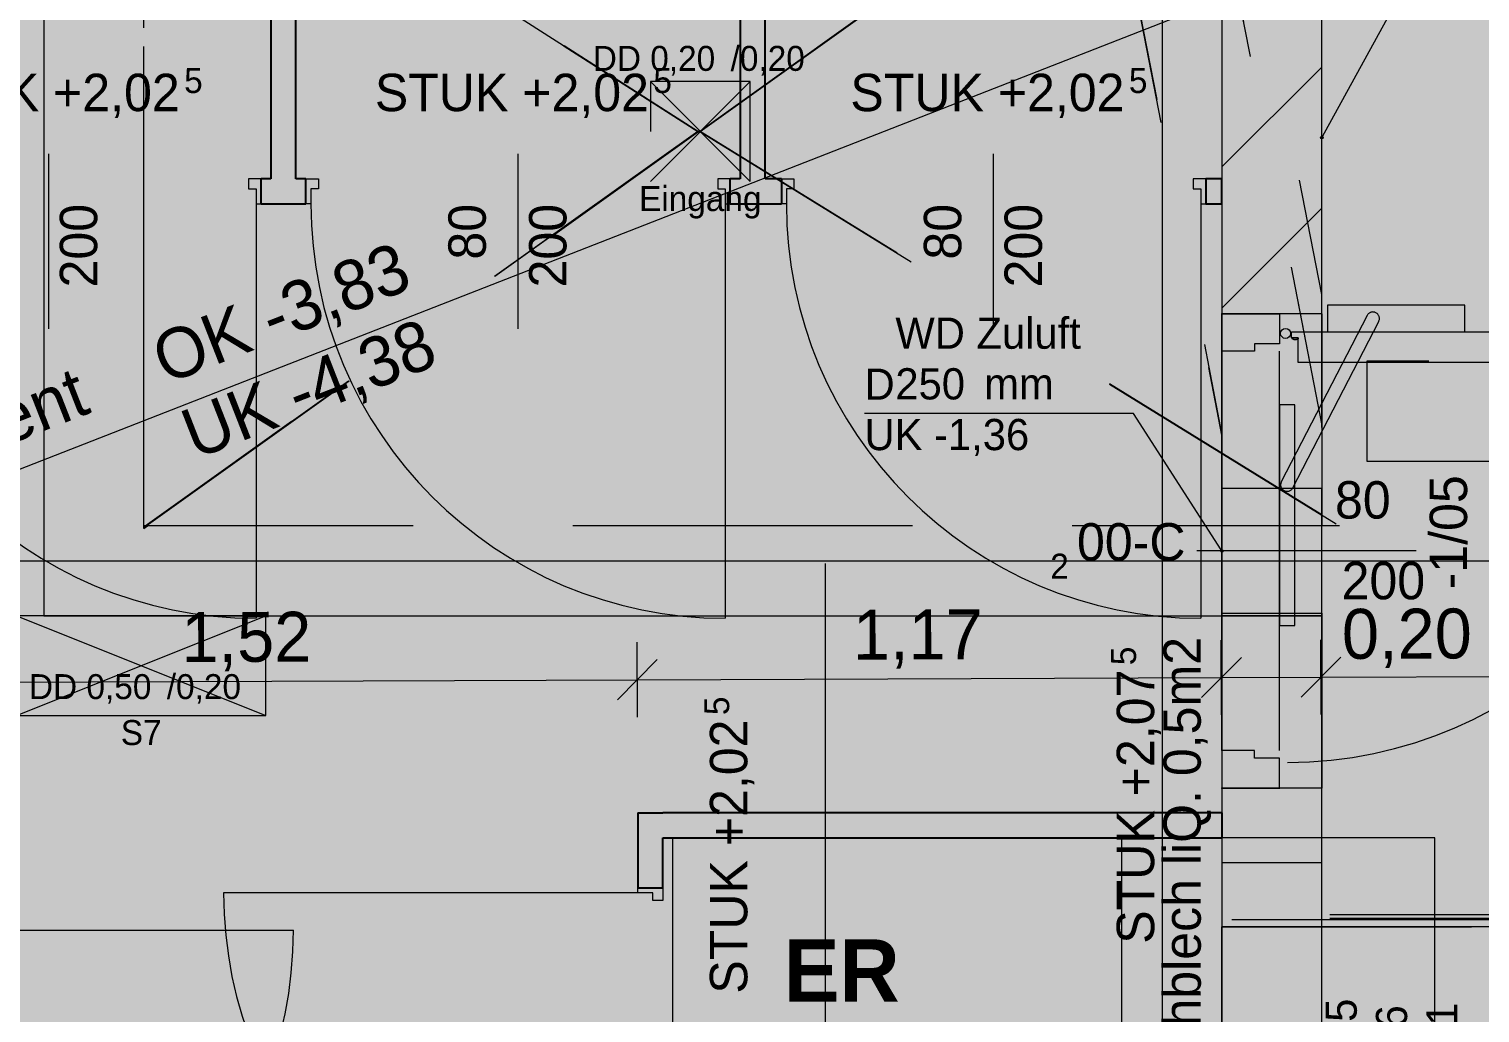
# Model space of a CAD drawing. Header units: metres. Extents: x -14 to 130, y -38 to 4.
# Drawn here: x 12.73 to 15.637, y -3.906 to -1.935 of the extents above; entities that cross this region are included whole.
import ezdxf

# ---------------------------------------------------------------- set-up
doc = ezdxf.new("R2010")
doc.units = ezdxf.units.M
doc.header["$MEASUREMENT"] = 0
for name, pattern in [('Punkt 1_1', [0.075, 0.025, -0.05]), ('Schnittlinie', [0.006, 0.003, -0.0015, 0, -0.0015]), ('Strichliert_1_-1', [2, 1, -1]), ('Strichlinie eng', [0.002, 0.0015, -0.0005]), ('Untersicht', [0.001, 0.0005, -0.0005])]:
    doc.linetypes.add(name, pattern=pattern)
for name, color, linetype in [('-1._KG PP_3_120 Wand Innen tragend', 7, 'Continuous'), ('-1._KG PP_3_130 Wand Innen', 7, 'Continuous'), ('-1._KG PP_3_210 Decke', 7, 'Continuous'), ('-1._KG PP_3_220 Bodenaufbau', 7, 'Continuous'), ('-1._KG PP_3_270 Deckendurchbruchsymbol', 7, 'Continuous'), ('-1._KG PP_3_420 Rampe', 7, 'Continuous'), ('-1._KG PP_3_520 Fixeinbauten', 7, 'Continuous'), ('-1._KG PP_3_810 Raum', 7, 'Continuous'), ('-1._KG PP_3_851 Marker Schnitt', 7, 'Continuous'), ('-1._KG PP_3_860 Marker Änderung bis 26mmtt', 7, 'Continuous'), ('-1._KG PP_3_950 Polierplan Bemaßung', 7, 'Continuous'), ('-1._KG PP_3_955 Polierplan Beschriftung', 7, 'Continuous'), ('-1._KG PP_3_Bemaßen_Sperrmaß 2D', 7, 'Continuous'), ('-1._KG PP_3_Gelände_Beschriftung Gelände', 7, 'Continuous'), ('-1._KG PP_3_Kataster Grenzpunkte_Grenzpunkt (GP) Hausecke_Kennzeichen', 7, 'Continuous'), ('-1._KG PP_3_Kataster Grenzpunkte_Grenzpunkt (GP) Zeichen im Fels_Punktnummer', 7, 'Continuous')]:
    doc.layers.add(name, color=color, linetype=linetype)
doc.styles.add('ERSTELLTER_STIL_5', font='')
doc.styles.add('ERSTELLTER_STIL_9', font='')
doc.styles.get('ERSTELLTER_STIL_5').set_extended_font_data('Eurostile')
doc.styles.get('ERSTELLTER_STIL_9').set_extended_font_data('Eurostile', bold=True)
doc.linetypes.add('GAS', pattern='A,0,[1,415_260415_PP_VA_1_2 -1 KG1.Shx,S=0.186508,R=0,X=0,Y=0],-26.5,0', length=26.5)
doc.linetypes.add('Wolke', pattern='A,0,[3,415_260415_PP_VA_1_2 -1 KG1.Shx,S=0.00023923,R=0,X=-3.85971e-06,Y=0.000734738],-0.03,0', length=0.03)

msp = doc.modelspace()

# ---------------------------------------------------------------- hatches: boundary and pattern name
at = {"layer": '-1._KG PP_3_120 Wand Innen tragend', "linetype": 'Continuous', "lineweight": 13, "true_color": 0x3f7f02}
for points in [[(15.32, -1.8049), (15.12, -1.8049), (15.12, -2.2109), (15.32, -2.0109)], [(15.12, -2.505), (15.235, -2.505), (15.32, -2.505), (15.32, -2.2937), (15.12, -2.4937)], [(15.235, -3.455), (15.12, -3.455), (15.12, -3.605), (15.32, -3.605), (15.32, -3.455)]]:
    msp.add_hatch(color=76, dxfattribs=at).paths.add_polyline_path(points)
at = {"layer": '-1._KG PP_3_120 Wand Innen tragend', "linetype": 'Continuous', "lineweight": 13, "true_color": 0xff6400}
for points in [[(15.225, -2.505), (15.13, -2.505), (15.12, -2.505), (15.12, -2.58), (15.185, -2.58), (15.185, -2.565), (15.235, -2.565), (15.235, -2.505)], [(15.225, -3.455), (15.235, -3.455), (15.235, -3.395), (15.185, -3.395), (15.185, -3.38), (15.12, -3.38), (15.12, -3.455), (15.13, -3.455)]]:
    msp.add_hatch(color=30, dxfattribs=at).paths.add_polyline_path(points)
at = {"layer": '-1._KG PP_3_130 Wand Innen', "linetype": 'Continuous', "lineweight": 0, "true_color": 0x373737}
for points in [[(13.215, -0.8), (13.215, -2.235), (13.265, -2.235), (13.265, -0.8)], [(14.155, -0.8), (14.155, -2.235), (14.205, -2.235), (14.205, -0.8)], [(13.195, -2.285), (13.285, -2.285), (13.285, -2.235), (13.195, -2.235)], [(14.135, -2.285), (14.2375, -2.285), (14.2375, -2.235), (14.135, -2.235)], [(15.0875, -2.235), (15.0875, -2.285), (15.12, -2.285), (15.12, -2.235)], [(14, -3.505), (13.95, -3.505), (14, -3.555)], [(14, -3.555), (13.95, -3.505), (13.95, -3.555)], [(14, -3.555), (15.12, -3.555), (15.12, -3.505), (14, -3.505)], [(13.95, -3.555), (13.95, -3.655), (14, -3.655), (14, -3.555)]]:
    msp.add_hatch(color=250, dxfattribs=at).paths.add_polyline_path(points)
at = {"layer": '-1._KG PP_3_220 Bodenaufbau', "linetype": 'Continuous', "lineweight": 0, "true_color": 0x111111}
msp.add_hatch(color=250, dxfattribs=at).paths.add_polyline_path([(18.5555, -2.439), (18.5586, -1.4985), (15.1319, -1.4985), (15.32, -2.4666), (15.32, -3.733), (18.5426, -3.733), (18.5469, -2.439)])
at = {"layer": '-1._KG PP_3_Gelände_Beschriftung Gelände', "linetype": 'Continuous', "lineweight": 0, "true_color": 0x060c00}
h = msp.add_hatch(color=98, dxfattribs=at)
h.paths.add_polyline_path([(0.6022, -0.6), (0.6319, -8.705), (5.625, -8.705), (5.625, -3.705), (8.725, -3.705), (8.725, -5.925), (8.925, -5.925), (8.925, -5.905), (9.105, -5.905), (9.105, -4.225), (10.725, -4.225), (10.725, -5.905), (10.905, -5.905), (10.905, -6.225), (12.425, -6.225), (12.425, -9.355), (15.32, -9.355), (15.32, -8.955), (18.3552, -8.955), (18.383, -0.6)])
h.paths.add_polyline_path([(1.4029, -0.8), (1.4029, -1.4), (0.8029, -1.4), (0.8029, -0.8)], flags=0)
h.paths.add_polyline_path([(17.5774, -2.893), (17.5774, -2.293), (18.1774, -2.293), (18.1774, -2.893)], flags=0)
at = {"layer": '-1._KG PP_3_Kataster Grenzpunkte_Grenzpunkt (GP) Hausecke_Kennzeichen', "linetype": 'Continuous', "lineweight": 0, "true_color": 0x000000}
for points in [[(15.3175, -2.1523), (15.3177, -2.1532), (15.3182, -2.154), (15.319, -2.1546), (15.32, -2.1548), (15.321, -2.1546), (15.3218, -2.154), (15.3223, -2.1532), (15.3225, -2.1523), (15.3223, -2.1513), (15.3218, -2.1505), (15.321, -2.15), (15.32, -2.1498), (15.319, -2.15), (15.3182, -2.1505), (15.3177, -2.1513)], [(15.1175, -2.98), (15.1177, -2.981), (15.1182, -2.9818), (15.119, -2.9823), (15.12, -2.9825), (15.121, -2.9823), (15.1218, -2.9818), (15.1223, -2.981), (15.1225, -2.98), (15.1223, -2.979), (15.1218, -2.9782), (15.121, -2.9777), (15.12, -2.9775), (15.119, -2.9777), (15.1182, -2.9782), (15.1177, -2.979)]]:
    msp.add_hatch(color=18, dxfattribs=at).paths.add_polyline_path(points)
at = {"layer": '-1._KG PP_3_Kataster Grenzpunkte_Grenzpunkt (GP) Zeichen im Fels_Punktnummer', "linetype": 'Continuous', "lineweight": 0, "true_color": 0x111111}
for points in [[(14.0726, -2.1417), (15.0676, -1.43), (12.96, -1.43)], [(12.96, -1.43), (12.96, -2.9323), (14.0698, -2.14)], [(15.32, -2.9079), (15.32, -2.7287), (15.0676, -1.43), (14.075, -2.14)], [(12.9632, -2.93), (15.3558, -2.93), (14.0722, -2.1383)]]:
    msp.add_hatch(color=250, dxfattribs=at).paths.add_polyline_path(points)

# ---------------------------------------------------------------- linework, layer by layer
at = {"layer": '-1._KG PP_3_120 Wand Innen tragend', "color": 8, "linetype": 'Punkt 1_1', "lineweight": 13, "ltscale": 1000}
for p, q in [((15.6065, -2.488), (15.3315, -2.488)), ((15.3315, -2.488), (15.3315, -2.541)), ((15.6065, -2.541), (15.6065, -2.488)), ((15.4109, -2.5085), (15.2389, -2.8418)), ((15.2621, -2.8537), (15.4341, -2.5205)), ((15.3315, -2.541), (15.6065, -2.541)), ((15.235, -2.6875), (15.235, -3.1295)), ((15.266, -2.6875), (15.235, -2.6875)), ((15.266, -3.1295), (15.266, -2.6875)), ((15.235, -3.1295), (15.266, -3.1295))]:
    msp.add_line(p, q, dxfattribs=at)
at = {"layer": '-1._KG PP_3_120 Wand Innen tragend', "color": 7, "linetype": 'Continuous', "lineweight": 18, "ltscale": 1000}
for p, q in [((15.235, -2.505), (15.12, -2.505)), ((15.12, -2.505), (15.235, -2.505)), ((15.32, -2.505), (15.235, -2.505)), ((15.235, -3.455), (15.12, -3.455)), ((15.12, -3.455), (15.235, -3.455)), ((15.32, -3.455), (15.235, -3.455))]:
    msp.add_line(p, q, dxfattribs=at)
at = {"layer": '-1._KG PP_3_120 Wand Innen tragend', "color": 7, "linetype": 'Strichliert_1_-1', "lineweight": 13, "ltscale": 1000}
for p, q in [((15.12, -2.505), (15.12, -2.855)), ((15.32, -2.505), (15.32, -2.855)), ((15.12, -3.38), (15.12, -2.58)), ((15.235, -3.38), (15.235, -2.58)), ((15.12, -3.105), (15.12, -3.455)), ((15.32, -3.105), (15.32, -3.455))]:
    msp.add_line(p, q, dxfattribs=at)
at = {"layer": '-1._KG PP_3_120 Wand Innen tragend', "color": 7, "linetype": 'Continuous', "lineweight": 13, "ltscale": 1000}
for p, q in [((15.2605, -2.5555), (15.2605, -2.553)), ((15.2605, -2.553), (15.273, -2.553)), ((15.2645, -2.557), (15.2605, -2.5555)), ((15.269, -2.557), (15.2645, -2.557)), ((15.273, -2.5555), (15.269, -2.557)), ((15.273, -2.553), (15.273, -2.5555)), ((15.5091, -2.98), (15.07, -2.98))]:
    msp.add_line(p, q, dxfattribs=at)
at = {"layer": '-1._KG PP_3_120 Wand Innen tragend', "color": 7, "linetype": 'Continuous', "lineweight": 18, "ltscale": 1000, "flags": 128}
for points in [[(15.12, -1.8049), (15.12, -2.2109)], [(15.32, -2.0109), (15.32, -1.8049)], [(15.32, -2.0109), (15.12, -2.2109)], [(15.12, -2.4937), (15.32, -2.2937)], [(15.32, -2.505), (15.32, -2.2937)], [(15.12, -2.4937), (15.12, -2.505)], [(15.12, -3.455), (15.12, -3.605)], [(15.32, -3.605), (15.32, -3.455)], [(15.32, -3.605), (15.12, -3.605)]]:
    msp.add_lwpolyline(points, dxfattribs=at)
at = {"layer": '-1._KG PP_3_120 Wand Innen tragend', "color": 16, "linetype": 'Continuous', "lineweight": 13, "ltscale": 1000, "true_color": 0x7e0000, "flags": 128}
for points in [[(15.32, -2.2937), (15.32, -2.0109)], [(15.12, -2.2109), (15.12, -2.4937)], [(15.32, -2.855), (15.235, -2.855), (15.12, -2.855)], [(15.12, -3.105), (15.235, -3.105), (15.32, -3.105)], [(15.12, -3.605), (15.12, -4.505)], [(15.32, -4.505), (15.32, -3.605)]]:
    msp.add_lwpolyline(points, dxfattribs=at)
at = {"layer": '-1._KG PP_3_120 Wand Innen tragend', "color": 7, "linetype": 'Continuous', "lineweight": 13, "ltscale": 1000, "flags": 128}
for points in [[(15.225, -2.505), (15.235, -2.505), (15.235, -2.565), (15.185, -2.565), (15.185, -2.58), (15.12, -2.58), (15.12, -2.505), (15.13, -2.505)], [(16.107, -2.541), (16.107, -2.553), (16.093, -2.553), (16.093, -2.6025), (15.273, -2.6025), (15.273, -2.553), (15.259, -2.553), (15.259, -2.541)], [(15.225, -3.455), (15.235, -3.455), (15.235, -3.395), (15.185, -3.395), (15.185, -3.38), (15.12, -3.38), (15.12, -3.455), (15.13, -3.455)]]:
    msp.add_lwpolyline(points, close=True, dxfattribs=at)
at = {"layer": '-1._KG PP_3_120 Wand Innen tragend', "color": 7, "linetype": 'Strichliert_1_-1', "lineweight": 13, "ltscale": 1000, "flags": 128}
for points in [[(15.12, -2.855), (15.12, -3.105)], [(15.32, -3.105), (15.32, -2.855)]]:
    msp.add_lwpolyline(points, dxfattribs=at)
at = {"layer": '-1._KG PP_3_120 Wand Innen tragend', "color": 7, "linetype": 'Continuous', "lineweight": 13, "ltscale": 1000}
msp.add_circle((15.2475, -2.5445), 0.01, dxfattribs=at)
at = {"layer": '-1._KG PP_3_120 Wand Innen tragend', "color": 8, "linetype": 'Punkt 1_1', "lineweight": 13, "ltscale": 1000}
for centre, start, end in [((15.4225, -2.5145), 332.6989, 152.6989), ((15.2505, -2.8477), 152.6989, 332.6989)]:
    msp.add_arc(centre, 0.013, start, end, dxfattribs=at)
at = {"layer": '-1._KG PP_3_120 Wand Innen tragend', "color": 7, "linetype": 'Continuous', "lineweight": 13, "ltscale": 1000}
msp.add_arc((15.2475, -2.5445), 0.8595, 270.2333, 0.2333, dxfattribs=at)
at = {"layer": '-1._KG PP_3_120 Wand Innen tragend', "color": 7, "linetype": 'Continuous', "lineweight": 18, "ltscale": 1000}
for p in [(15.12, -2.505), (15.235, -2.505), (15.12, -3.455), (15.235, -3.455)]:
    msp.add_point(p, dxfattribs=at)
at = {"layer": '-1._KG PP_3_130 Wand Innen', "color": 7, "linetype": 'Continuous', "lineweight": 13, "ltscale": 1000}
for p, q in [((12.77, -2.535), (12.77, -2.185)), ((13.71, -2.535), (13.71, -2.185)), ((14.6625, -2.535), (14.6625, -2.185)), ((13.195, -2.235), (13.17, -2.235)), ((13.17, -2.235), (13.17, -2.255)), ((13.195, -2.285), (13.195, -2.235)), ((13.285, -2.235), (13.31, -2.235)), ((13.285, -2.285), (13.285, -2.235)), ((13.31, -2.235), (13.31, -2.255)), ((14.135, -2.235), (14.11, -2.235)), ((14.11, -2.235), (14.11, -2.255)), ((14.135, -2.285), (14.135, -2.235)), ((14.2375, -2.235), (14.2625, -2.235)), ((14.2375, -2.285), (14.2375, -2.235)), ((14.2625, -2.235), (14.2625, -2.255)), ((15.0875, -2.235), (15.0625, -2.235)), ((15.0625, -2.235), (15.0625, -2.255)), ((15.0875, -2.285), (15.0875, -2.235)), ((13.17, -2.255), (13.185, -2.255)), ((13.185, -2.255), (13.185, -2.285)), ((13.31, -2.255), (13.295, -2.255)), ((13.295, -2.255), (13.295, -2.285)), ((14.11, -2.255), (14.125, -2.255)), ((14.125, -2.255), (14.125, -2.285)), ((14.2625, -2.255), (14.2475, -2.255)), ((14.2475, -2.255), (14.2475, -2.285)), ((15.0625, -2.255), (15.0775, -2.255)), ((15.0775, -2.255), (15.0775, -2.285)), ((13.185, -2.285), (13.195, -2.285)), ((13.185, -2.285), (13.185, -3.115)), ((13.295, -2.285), (13.285, -2.285)), ((14.125, -2.285), (14.135, -2.285)), ((14.125, -2.285), (14.125, -3.115)), ((14.2475, -2.285), (14.2375, -2.285)), ((15.0775, -2.285), (15.0875, -2.285)), ((15.0775, -2.285), (15.0775, -3.115)), ((13.95, -3.665), (13.95, -3.655)), ((13.95, -3.655), (14, -3.655)), ((14, -3.655), (14, -3.68)), ((13.95, -3.665), (13.12, -3.665)), ((13.98, -3.665), (13.95, -3.665)), ((13.98, -3.68), (13.98, -3.665)), ((14, -3.68), (13.98, -3.68)), ((12.43, -3.74), (13.26, -3.74))]:
    msp.add_line(p, q, dxfattribs=at)
at = {"layer": '-1._KG PP_3_130 Wand Innen', "color": 7, "linetype": 'Continuous', "lineweight": 25, "ltscale": 1000}
for p, q in [((13.195, -2.285), (13.195, -2.235)), ((13.195, -2.285), (13.195, -2.235)), ((13.195, -2.285), (13.195, -2.235)), ((13.285, -2.285), (13.285, -2.235)), ((13.285, -2.285), (13.285, -2.235)), ((13.285, -2.285), (13.285, -2.235)), ((14.135, -2.285), (14.135, -2.235)), ((14.135, -2.285), (14.135, -2.235)), ((14.135, -2.285), (14.135, -2.235)), ((14.2375, -2.235), (14.2375, -2.285)), ((14.2375, -2.235), (14.2375, -2.285)), ((14.2375, -2.235), (14.2375, -2.285)), ((15.0875, -2.235), (15.0875, -2.285)), ((15.0875, -2.235), (15.0875, -2.285)), ((15.0875, -2.235), (15.0875, -2.285)), ((13.95, -3.655), (14, -3.655)), ((13.95, -3.655), (14, -3.655)), ((13.95, -3.655), (14, -3.655))]:
    msp.add_line(p, q, dxfattribs=at)
at = {"layer": '-1._KG PP_3_130 Wand Innen', "color": 7, "linetype": 'Continuous', "lineweight": 25, "ltscale": 1000, "flags": 128}
for points in [[(13.215, -0.8), (13.215, -2.235)], [(13.265, -2.235), (13.265, -0.8)], [(14.155, -0.8), (14.155, -2.235)], [(14.205, -2.235), (14.205, -0.8)], [(13.215, -2.235), (13.195, -2.235)], [(13.285, -2.235), (13.265, -2.235)], [(14.155, -2.235), (14.135, -2.235)], [(14.2375, -2.235), (14.205, -2.235)], [(15.12, -2.235), (15.0875, -2.235)], [(15.12, -2.285), (15.12, -2.235)], [(13.195, -2.285), (13.285, -2.285)], [(14.135, -2.285), (14.2375, -2.285)], [(15.0875, -2.285), (15.12, -2.285)], [(13.95, -3.505), (14, -3.505)], [(13.95, -3.505), (13.95, -3.655)], [(15.12, -3.505), (14, -3.505)], [(15.12, -3.505), (15.12, -3.555)], [(14, -3.655), (14, -3.555)], [(14, -3.555), (15.12, -3.555)]]:
    msp.add_lwpolyline(points, dxfattribs=at)
at = {"layer": '-1._KG PP_3_130 Wand Innen', "color": 7, "linetype": 'Continuous', "lineweight": 13, "ltscale": 1000}
for centre, start, end in [((13.185, -2.285), 180, 270), ((14.125, -2.285), 180, 270), ((15.0775, -2.285), 180, 270), ((13.95, -3.665), 180, 270), ((12.43, -3.74), 270, 0)]:
    msp.add_arc(centre, 0.83, start, end, dxfattribs=at)
at = {"layer": '-1._KG PP_3_210 Decke', "color": 7, "linetype": 'Untersicht', "lineweight": 13, "ltscale": 1000, "true_color": 0xf4f4f4, "flags": 128}
for points in [[(12.76, -0.13), (8.925, -0.13), (8.925, -4.045), (10.905, -4.045), (10.905, -6.045), (15.32, -6.045), (15.32, -3.11)], [(15.32, -3.11), (15.32, -2.93), (12.96, -2.93), (12.96, -0.13), (12.76, -0.13)]]:
    msp.add_lwpolyline(points, dxfattribs=at)
at = {"layer": '-1._KG PP_3_210 Decke', "color": 7, "linetype": 'Continuous', "lineweight": 18, "ltscale": 1000, "flags": 128}
for points in [[(12.76, -0.13), (12.76, -3.11)], [(12.76, -3.11), (15.32, -3.11)]]:
    msp.add_lwpolyline(points, dxfattribs=at)
at = {"layer": '-1._KG PP_3_220 Bodenaufbau', "color": 8, "linetype": 'Untersicht', "lineweight": 13, "ltscale": 1000, "flags": 128}
for points in [[(15.32, -3.733), (15.32, -2.4666), (15.1319, -1.4985)], [(15.12, -3.7091), (15.12, -3.7302), (15.12, -3.731), (15.12, -3.733)], [(18.8361, -3.7091), (15.12, -3.7091)], [(15.12, -3.733), (18.8361, -3.733)], [(15.12, -4.157), (15.12, -3.733)], [(18.5426, -3.733), (15.32, -3.733)]]:
    msp.add_lwpolyline(points, dxfattribs=at)
at = {"layer": '-1._KG PP_3_270 Deckendurchbruchsymbol', "color": 7, "linetype": 'Untersicht', "lineweight": 13, "ltscale": 1000}
for p, q in [((13.975, -2.24), (14.175, -2.04)), ((13.975, -2.04), (14.175, -2.24))]:
    msp.add_line(p, q, dxfattribs=at)
at = {"layer": '-1._KG PP_3_270 Deckendurchbruchsymbol', "color": 7, "linetype": 'Strichlinie eng', "lineweight": 13, "ltscale": 1000}
for p, q in [((12.705, -3.31), (13.205, -3.11)), ((12.705, -3.11), (13.205, -3.31))]:
    msp.add_line(p, q, dxfattribs=at)
at = {"layer": '-1._KG PP_3_270 Deckendurchbruchsymbol', "color": 7, "linetype": 'Untersicht', "lineweight": 13, "ltscale": 1000, "flags": 128}
msp.add_lwpolyline([(14.175, -2.24), (14.175, -2.04), (13.975, -2.04), (13.975, -2.24)], close=True, dxfattribs=at)
at = {"layer": '-1._KG PP_3_270 Deckendurchbruchsymbol', "color": 7, "linetype": 'Strichlinie eng', "lineweight": 13, "ltscale": 1000, "flags": 128}
msp.add_lwpolyline([(13.205, -3.31), (13.205, -3.11), (12.705, -3.11), (12.705, -3.31)], close=True, dxfattribs=at)
at = {"layer": '-1._KG PP_3_420 Rampe', "color": 8, "linetype": 'Untersicht', "lineweight": 13, "ltscale": 1000, "flags": 128}
for points in [[(12.96, -2.93), (12.96, -0.08)], [(14.7033, -0.6035), (14.8758, -1.4913), (15.12, -2.748), (15.12, -3.7163), (15.12, -4.1355)], [(15.12, -3.11), (15.12, -2.748), (14.8772, -1.4985)], [(15.081, -1.4988), (15.32, -2.7287), (15.32, -2.93)], [(15.41, -2.6), (15.41, -2.8)], [(18.5343, -2.6), (15.41, -2.6)], [(15.41, -2.8), (18.5343, -2.8)], [(15.32, -2.93), (12.96, -2.93)], [(15.32, -3.11), (15.12, -3.11)], [(15.12, -3.11), (15.12, -3.7322)], [(15.32, -3.733), (15.32, -3.11)], [(18.8361, -3.7163), (15.12, -3.7163)], [(15.12, -3.7163), (15.12, -3.733)], [(18.8426, -3.7163), (18.8361, -3.7163), (15.12, -3.7163)], [(15.12, -3.7322), (15.32, -3.7322)], [(15.12, -3.733), (18.8361, -3.733)], [(15.12, -4.157), (15.12, -3.733)], [(18.8426, -3.733), (15.32, -3.733)]]:
    msp.add_lwpolyline(points, dxfattribs=at)
at = {"layer": '-1._KG PP_3_520 Fixeinbauten', "color": 8, "linetype": 'Continuous', "lineweight": 13, "ltscale": 1000, "flags": 128}
msp.add_lwpolyline([(15.12, -3.955), (14.02, -3.955), (14.02, -3.555), (15.12, -3.555)], close=True, dxfattribs=at)
at = {"layer": '-1._KG PP_3_851 Marker Schnitt', "color": 7, "linetype": 'Schnittlinie', "lineweight": 13, "ltscale": 1000}
msp.add_line((14.325, 3.0949), (14.325, -35.645), dxfattribs=at)
at = {"layer": '-1._KG PP_3_860 Marker Änderung bis 26mmtt', "color": 190, "linetype": 'Wolke', "lineweight": 13, "ltscale": 1000, "true_color": 0x7300ff, "flags": 128}
msp.add_lwpolyline([(15.5466, -3.555), (14.9189, -3.555), (14.9189, -4.5764), (15.5466, -4.5764)], close=True, dxfattribs=at)
at = {"layer": '-1._KG PP_3_955 Polierplan Beschriftung', "color": 7, "linetype": 'Strichlinie eng', "lineweight": 13, "ltscale": 1000}
msp.add_line((15.14, -3.7185), (18.855, -3.7185), dxfattribs=at)
at = {"layer": '-1._KG PP_3_Bemaßen_Sperrmaß 2D', "color": 5, "linetype": 'GAS', "lineweight": 0, "ltscale": 1000}
for p, q in [((15, 3), (15, -36)), ((-1.5, -3), (21, -3))]:
    msp.add_line(p, q, dxfattribs=at)
at = {"layer": '-1._KG PP_3_Kataster Grenzpunkte_Grenzpunkt (GP) Hausecke_Kennzeichen', "color": 7, "linetype": 'Continuous', "lineweight": 13, "ltscale": 1000}
for p, q in [((9.105, -4.225), (18.383, -0.6)), ((15.3212, -2.1501), (15.5927, -1.6564)), ((14.8708, -2.7046), (14.404, -2.7046)), ((14.9431, -2.7046), (14.8708, -2.7046)), ((15.1186, -2.9779), (14.9431, -2.7046))]:
    msp.add_line(p, q, dxfattribs=at)
at = {"layer": '-1._KG PP_3_Kataster Grenzpunkte_Grenzpunkt (GP) Hausecke_Kennzeichen', "color": 6, "linetype": 'Continuous', "lineweight": 13, "ltscale": 1000, "true_color": 0xfb02fe}
for p, q in [((13.9493, -3.313), (13.9487, -3.163)), ((15.1193, -3.3087), (15.1187, -3.1587)), ((15.3185, -3.3079), (15.3179, -3.1579)), ((15.1589, -3.1935), (15.0792, -3.2738)), ((15.3581, -3.1928), (15.2784, -3.2731)), ((13.9889, -3.1978), (13.9092, -3.2781)), ((15.3182, -3.2329), (18.1744, -3.2225)), ((12.429, -3.2435), (13.949, -3.238)), ((13.949, -3.238), (15.119, -3.2337)), ((15.119, -3.2337), (15.3182, -3.2329))]:
    msp.add_line(p, q, dxfattribs=at)
at = {"layer": '-1._KG PP_3_Kataster Grenzpunkte_Grenzpunkt (GP) Hausecke_Kennzeichen', "color": 7, "linetype": 'Continuous', "lineweight": 13, "ltscale": 1000}
for centre in [(15.32, -2.1523), (15.12, -2.98)]:
    msp.add_circle(centre, 0.0025, dxfattribs=at)
at = {"layer": '-1._KG PP_3_Kataster Grenzpunkte_Grenzpunkt (GP) Zeichen im Fels_Punktnummer', "color": 8, "linetype": 'Untersicht', "lineweight": 13, "ltscale": 1000, "flags": 128}
for points in [[(12.96, -1.4284), (14.0717, -2.1398)], [(12.96, -1.4295), (14.0704, -2.1399)], [(12.96, -1.4297), (14.0702, -2.1399)], [(14.0726, -2.1417), (12.96, -1.43)], [(12.96, -1.43), (14.0698, -2.14)], [(12.96, -2.9323), (12.96, -1.43)], [(15.0676, -1.43), (14.0726, -2.1417)], [(14.0744, -2.1399), (15.0675, -1.4295)], [(14.0746, -2.1399), (15.0676, -1.4297)], [(14.075, -2.14), (15.0676, -1.43)], [(15.0676, -1.43), (15.32, -2.7287), (15.32, -2.9079)], [(14.0731, -2.1398), (14.969, -1.4988)], [(14.0702, -2.1399), (12.96, -2.9325)], [(14.0704, -2.1399), (12.96, -2.9326)], [(14.0698, -2.14), (12.96, -2.9323)], [(12.9632, -2.93), (14.0722, -2.1383)], [(12.9649, -2.93), (14.0717, -2.1398)], [(14.0698, -2.14), (14.0704, -2.1399), (14.0717, -2.1398)], [(14.0722, -2.1383), (15.3558, -2.93)], [(14.075, -2.14), (14.0744, -2.1399), (14.0731, -2.1398)], [(15.32, -2.909), (14.0731, -2.1398)], [(15.32, -2.9082), (14.0744, -2.1399)], [(15.32, -2.9081), (14.0746, -2.1399)], [(15.32, -2.9079), (14.075, -2.14)], [(12.96, -2.9353), (12.9674, -2.93)], [(12.96, -2.9353), (12.96, -2.9326)], [(15.3558, -2.93), (12.9632, -2.93)], [(12.9649, -2.93), (12.9674, -2.93)], [(15.32, -2.9079), (15.32, -2.909)]]:
    msp.add_lwpolyline(points, dxfattribs=at)

# ---------------------------------------------------------------- texts
at = {"layer": '-1._KG PP_3_120 Wand Innen tragend', "color": 7, "linetype": 'Continuous', "lineweight": 13, "attachment_point": 9, "style": 'ERSTELLTER_STIL_5'}
for s, insert, char_height in [('\\A1;{\\pqr;\\pt0;\\fEurostile|b0|i0|c0|p0;\\W1.000000;80}', (15.458, -2.9164), 0.075), ('\\A1;{\\pqr;\\pt0;\\fEurostile|b0|i0|c0|p0;\\W1.000000;00-C}', (15.047, -3.0005), 0.075), ('\\A1;{\\pqr;\\pt0;\\fEurostile|b0|i0|c0|p0;\\W1.000000;2}', (14.8133, -3.0356), 0.05), ('\\A1;{\\pqr;\\pt0;\\fEurostile|b0|i0|c0|p0;\\W1.000000;200}', (15.527, -3.078), 0.075)]:
    msp.add_mtext(s, dxfattribs=dict(at, insert=insert, char_height=char_height))
at = {"layer": '-1._KG PP_3_120 Wand Innen tragend', "color": 7, "linetype": 'Continuous', "lineweight": 13, "attachment_point": 9, "rotation": 90, "style": 'ERSTELLTER_STIL_5'}
for s, insert, char_height in [('\\A1;{\\pqr;\\pt0;\\fEurostile|b0|i0|c0|p0;\\W1.000000;-1/05}', (15.6122, -2.8285), 0.075), ('\\A1;{\\pqr;\\pt0;\\fEurostile|b0|i0|c0|p0;\\W1.000000;Raumverbund, Lochblech liQ. 0,5m2}', (15.0982, -3.1524), 0.075), ('\\A1;{\\pqr;\\pt0;\\fEurostile|b0|i0|c0|p0;\\W1.000000;5}', (14.9486, -3.1718), 0.05), ('\\A1;{\\pqr;\\pt0;\\fEurostile|b0|i0|c0|p0;\\W1.000000;STUK +2,07}', (14.9982, -3.2178), 0.075)]:
    msp.add_mtext(s, dxfattribs=dict(at, insert=insert, char_height=char_height))
at = {"layer": '-1._KG PP_3_130 Wand Innen', "color": 7, "linetype": 'Continuous', "lineweight": 13, "attachment_point": 9, "style": 'ERSTELLTER_STIL_5'}
for s, insert, char_height in [('\\A1;{\\pqr;\\pt0;\\fEurostile|b0|i0|c0|p0;\\W1.000000;STUK +2,02}', (13.0322, -2.1132), 0.075), ('\\A1;{\\pqr;\\pt0;\\fEurostile|b0|i0|c0|p0;\\W1.000000;5}', (13.0782, -2.0636), 0.05), ('\\A1;{\\pqr;\\pt0;\\fEurostile|b0|i0|c0|p0;\\W1.000000;STUK +2,02}', (13.9722, -2.1132), 0.075), ('\\A1;{\\pqr;\\pt0;\\fEurostile|b0|i0|c0|p0;\\W1.000000;5}', (14.0182, -2.0636), 0.05), ('\\A1;{\\pqr;\\pt0;\\fEurostile|b0|i0|c0|p0;\\W1.000000;STUK +2,02}', (14.9247, -2.1132), 0.075), ('\\A1;{\\pqr;\\pt0;\\fEurostile|b0|i0|c0|p0;\\W1.000000;5}', (14.9707, -2.0636), 0.05)]:
    msp.add_mtext(s, dxfattribs=dict(at, insert=insert, char_height=char_height))
at = {"layer": '-1._KG PP_3_130 Wand Innen', "color": 7, "linetype": 'Continuous', "lineweight": 13, "attachment_point": 9, "rotation": 90, "style": 'ERSTELLTER_STIL_5'}
for s, insert, char_height in [('\\A1;{\\pqr;\\pt0;\\fEurostile|b0|i0|c0|p0;\\W1.000000;200}', (12.868, -2.285), 0.075), ('\\A1;{\\pqr;\\pt0;\\fEurostile|b0|i0|c0|p0;\\W1.000000;80}', (13.6464, -2.285), 0.075), ('\\A1;{\\pqr;\\pt0;\\fEurostile|b0|i0|c0|p0;\\W1.000000;200}', (13.808, -2.285), 0.075), ('\\A1;{\\pqr;\\pt0;\\fEurostile|b0|i0|c0|p0;\\W1.000000;80}', (14.5989, -2.285), 0.075), ('\\A1;{\\pqr;\\pt0;\\fEurostile|b0|i0|c0|p0;\\W1.000000;200}', (14.7605, -2.285), 0.075), ('\\A1;{\\pqr;\\pt0;\\fEurostile|b0|i0|c0|p0;\\W1.000000;5}', (14.1336, -3.2718), 0.05), ('\\A1;{\\pqr;\\pt0;\\fEurostile|b0|i0|c0|p0;\\W1.000000;STUK +2,02}', (14.1832, -3.3178), 0.075)]:
    msp.add_mtext(s, dxfattribs=dict(at, insert=insert, char_height=char_height))
at = {"layer": '-1._KG PP_3_270 Deckendurchbruchsymbol', "color": 1, "linetype": 'Continuous', "lineweight": 0, "char_height": 0.05, "style": 'ERSTELLTER_STIL_5'}
for s, insert, attachment_point in [('\\A1;{\\pqc;\\pt0;\\fEurostile|b0|i0|c0|p0;\\W1.000000; DD 0,20\\fEurostile|b0|i0|c0|p0;\\W1.000000;\\A1{\\H.66x;\\S^  ;}\\fEurostile|b0|i0|c0|p0;\\W1.000000; /0,20\\fEurostile|b0|i0|c0|p0;\\W1.000000;\\A1{\\H.66x;\\S^  ;}\\fEurostile|b0|i0|c0|p0;\\W1.000000;\\fEurostile|b0|i0|c0|p0;\\W1.000000;\\A1{\\H.66x;\\S^  ;}}', (14.075, -2.0331), 8), ('\\A1;{\\pqc;\\pt0;\\fEurostile|b0|i0|c0|p0;\\W1.000000;Eingang}', (14.075, -2.2494), 2), ('\\A1;{\\pqc;\\pt0;\\fEurostile|b0|i0|c0|p0;\\W1.000000;DD 0,50\\fEurostile|b0|i0|c0|p0;\\W1.000000;\\A1{\\H.66x;\\S^  ;}\\fEurostile|b0|i0|c0|p0;\\W1.000000; /0,20\\fEurostile|b0|i0|c0|p0;\\W1.000000;\\A1{\\H.66x;\\S^  ;}\\fEurostile|b0|i0|c0|p0;\\W1.000000;\\fEurostile|b0|i0|c0|p0;\\W1.000000;\\A1{\\H.66x;\\S^  ;}}', (12.9548, -3.2915), 8), ('\\A1;{\\pqc;\\pt0;\\fEurostile|b0|i0|c0|p0;\\W1.000000;S7}', (12.955, -3.3189), 2)]:
    msp.add_mtext(s, dxfattribs=dict(at, insert=insert, attachment_point=attachment_point))
at = {"layer": '-1._KG PP_3_810 Raum', "color": 7, "linetype": 'Continuous', "lineweight": 13, "insert": (14.2423, -3.7581), "char_height": 0.125, "attachment_point": 1, "style": 'ERSTELLTER_STIL_9'}
msp.add_mtext('\\A1;{\\pql;\\pt0;\\fEurostile|b1|i0|c0|p0;\\W1.000000;ER}', dxfattribs=at)
at = {"layer": '-1._KG PP_3_950 Polierplan Bemaßung', "color": 6, "linetype": 'Continuous', "lineweight": 13, "true_color": 0xfb02fe, "char_height": 0.1, "width": 0.306373, "attachment_point": 7, "rotation": 0.2101, "style": 'ERSTELLTER_STIL_5'}
for s, insert in [('\\A1;{\\pql;\\fEurostile|b0|i0|c0|p0;\\W1.000000;1,52}', (13.0358, -3.2213)), ('\\A1;{\\pql;\\fEurostile|b0|i0|c0|p0;\\W1.000000;1,17}', (14.3808, -3.2164)), ('\\A1;{\\pql;\\fEurostile|b0|i0|c0|p0;\\W1.000000;0,20}', (15.3605, -3.2149))]:
    msp.add_mtext(s, dxfattribs=dict(at, insert=insert))
at = {"layer": '-1._KG PP_3_Kataster Grenzpunkte_Grenzpunkt (GP) Hausecke_Kennzeichen', "color": 7, "linetype": 'Continuous', "lineweight": 13, "style": 'ERSTELLTER_STIL_5'}
for s, insert, char_height, attachment_point, rotation, line_spacing_factor in [('\\A1;{\\pql;\\fEurostile|b0|i0|c0|p0;\\W1.000000;OK \\fEurostile|b0|i0|c0|p0;\\W1.000000;\\fEurostile|b0|i0|c0|p0;\\W1.000000;-3,83\\fEurostile|b0|i0|c0|p0;\\W1.000000;\\A1{\\H.66x;\\S^  ;}\\fEurostile|b0|i0|c0|p0;\\W1.000000;\\fEurostile|b0|i0|c0|p0;\\W1.000000;\\P\\pql;\\fEurostile|b0|i0|c0|p0;\\W1.000000;UK \\fEurostile|b0|i0|c0|p0;\\W1.000000;\\fEurostile|b0|i0|c0|p0;\\W1.000000;-4,38\\fEurostile|b0|i0|c0|p0;\\W1.000000;\\A1{\\H.66x;\\S^  ;}\\fEurostile|b0|i0|c0|p0;\\W1.000000;\\fEurostile|b0|i0|c0|p0;\\W1.000000;}', (13.0204, -2.6892), 0.1, 4, 21.341, 0.968161), ('\\A1;{\\pqc;\\fEurostile|b0|i0|c0|p0;\\W1.000000;WD\\fEurostile|b0|i0|c0|p0;\\W1.000000;\\A1{\\H.66x;\\S^  ;}\\fEurostile|b0|i0|c0|p0;\\W1.000000; 90\\fEurostile|b0|i0|c0|p0;\\W1.000000;\\A1{\\H.66x;\\S^  ;}\\fEurostile|b0|i0|c0|p0;\\W1.000000;/25\\fEurostile|b0|i0|c0|p0;\\W1.000000;\\A1{\\H.66x;\\S^  ;}\\fEurostile|b0|i0|c0|p0;\\W1.000000;\\fEurostile|b0|i0|c0|p0;\\W1.000000;\\A1{\\H.66x;\\S^  ;}\\fEurostile|b0|i0|c0|p0;\\W1.000000;\\A1{\\H.66x;\\S^  ;}\\P\\pqc;\\fEurostile|b0|i0|c0|p0;\\W1.000000;OK = -0,96\\fEurostile|b0|i0|c0|p0;\\W1.000000;\\A1{\\H.66x;\\S^  ;}\\fEurostile|b0|i0|c0|p0;\\W1.000000;\\fEurostile|b0|i0|c0|p0;\\W1.000000;\\A1{\\H.66x;\\S^  ;}\\fEurostile|b0|i0|c0|p0;\\W1.000000;\\fEurostile|b0|i0|c0|p0;\\W1.000000;\\A1{\\H.66x;\\S^  ;}\\fEurostile|b0|i0|c0|p0;\\W1.000000;\\fEurostile|b0|i0|c0|p0;\\W1.000000;\\A1{\\H.66x;\\S^  ;}\\fEurostile|b0|i0|c0|p0;\\W1.000000;\\A1{\\H.66x;\\S^  ;}\\P\\pqc;\\fEurostile|b0|i0|c0|p0;\\W1.000000;UK = -1,21\\fEurostile|b0|i0|c0|p0;\\W1.000000;\\A1{\\H.66x;\\S^  ;}\\fEurostile|b0|i0|c0|p0;\\W1.000000;\\fEurostile|b0|i0|c0|p0;\\W1.000000;\\A1{\\H.66x;\\S^  ;}\\fEurostile|b0|i0|c0|p0;\\W1.000000;\\fEurostile|b0|i0|c0|p0;\\W1.000000;\\A1{\\H.66x;\\S^  ;}\\fEurostile|b0|i0|c0|p0;\\W1.000000;\\fEurostile|b0|i0|c0|p0;\\W1.000000;\\A1{\\H.66x;\\S^  ;}}', (15.4688, -4.055), 0.0625, 5, 90, 0.968384)]:
    msp.add_mtext(s, dxfattribs=dict(at, insert=insert, char_height=char_height, attachment_point=attachment_point, rotation=rotation, line_spacing_factor=line_spacing_factor))
at = {"layer": '-1._KG PP_3_Kataster Grenzpunkte_Grenzpunkt (GP) Hausecke_Kennzeichen', "color": 7, "linetype": 'Continuous', "lineweight": 13, "char_height": 0.0625, "attachment_point": 1, "style": 'ERSTELLTER_STIL_5'}
for s, insert in [('\\A1;{\\pql;\\pt0,1;\\fEurostile|b0|i0|c0|p0;\\W1.000000;}', (14.404, -2.5015)), ('\\A1;{\\pql;\\pt0,1;\\fEurostile|b0|i0|c0|p0;\\W1.000000;WD Zuluft\\fEurostile|b0|i0|c0|p0;\\W1.000000;\\A1{\\H.66x;\\S^  ;}\\fEurostile|b0|i0|c0|p0;\\W1.000000;\\fEurostile|b0|i0|c0|p0;\\W1.000000;\\A1{\\H.66x;\\S^  ;}\\fEurostile|b0|i0|c0|p0;\\W1.000000;\\fEurostile|b0|i0|c0|p0;\\W1.000000;\\fEurostile|b0|i0|c0|p0;\\W1.000000;\\fEurostile|b0|i0|c0|p0;\\W1.000000;\\fEurostile|b0|i0|c0|p0;\\W1.000000;\\fEurostile|b0|i0|c0|p0;\\W1.000000;\\fEurostile|b0|i0|c0|p0;\\W1.000000;\\A1{\\H.66x;\\S^  ;}\\fEurostile|b0|i0|c0|p0;\\W1.000000;\\fEurostile|b0|i0|c0|p0;\\W1.000000;\\A1{\\H.66x;\\S^  ;}\\fEurostile|b0|i0|c0|p0;\\W1.000000;\\fEurostile|b0|i0|c0|p0;\\W1.000000;\\fEurostile|b0|i0|c0|p0;\\W1.000000;\\fEurostile|b0|i0|c0|p0;\\W1.000000;\\fEurostile|b0|i0|c0|p0;\\W1.000000;\\fEurostile|b0|i0|c0|p0;\\W1.000000;\\fEurostile|b0|i0|c0|p0;\\W1.000000;\\A1{\\H.66x;\\S^  ;}\\fEurostile|b0|i0|c0|p0;\\W1.000000;\\fEurostile|b0|i0|c0|p0;\\W1.000000;\\A1{\\H.66x;\\S^  ;}\\fEurostile|b0|i0|c0|p0;\\W1.000000;\\fEurostile|b0|i0|c0|p0;\\W1.000000;\\fEurostile|b0|i0|c0|p0;\\W1.000000;\\fEurostile|b0|i0|c0|p0;\\W1.000000;\\fEurostile|b0|i0|c0|p0;\\W1.000000;\\fEurostile|b0|i0|c0|p0;\\W1.000000;\\fEurostile|b0|i0|c0|p0;\\W1.000000;\\A1{\\H.66x;\\S^  ;}\\fEurostile|b0|i0|c0|p0;\\W1.000000;\\fEurostile|b0|i0|c0|p0;\\W1.000000;\\A1{\\H.66x;\\S^  ;}\\fEurostile|b0|i0|c0|p0;\\W1.000000;\\fEurostile|b0|i0|c0|p0;\\W1.000000;\\fEurostile|b0|i0|c0|p0;\\W1.000000;\\fEurostile|b0|i0|c0|p0;\\W1.000000;\\fEurostile|b0|i0|c0|p0;\\W1.000000;\\fEurostile|b0|i0|c0|p0;\\W1.000000;\\fEurostile|b0|i0|c0|p0;\\W1.000000;\\A1{\\H.66x;\\S^  ;}\\fEurostile|b0|i0|c0|p0;\\W1.000000;\\fEurostile|b0|i0|c0|p0;\\W1.000000;\\A1{\\H.66x;\\S^  ;}\\fEurostile|b0|i0|c0|p0;\\W1.000000;\\fEurostile|b0|i0|c0|p0;\\W1.000000;\\fEurostile|b0|i0|c0|p0;\\W1.000000;\\fEurostile|b0|i0|c0|p0;\\W1.000000;\\fEurostile|b0|i0|c0|p0;\\W1.000000;\\fEurostile|b0|i0|c0|p0;\\W1.000000;\\fEurostile|b0|i0|c0|p0;\\W1.000000;\\A1{\\H.66x;\\S^  ;}\\fEurostile|b0|i0|c0|p0;\\W1.000000;}', (14.4658, -2.5126)), ('\\A1;{\\pql;\\pt0,1;\\fEurostile|b0|i0|c0|p0;\\W1.000000;D}', (14.404, -2.6148)), ('\\A1;{\\pql;\\pt0,1;\\fEurostile|b0|i0|c0|p0;\\W1.000000;250\\fEurostile|b0|i0|c0|p0;\\W1.000000;\\A1{\\H.66x;\\S^  ;}\\fEurostile|b0|i0|c0|p0;\\W1.000000; mm\\fEurostile|b0|i0|c0|p0;\\W1.000000;\\A1{\\H.66x;\\S^  ;}\\fEurostile|b0|i0|c0|p0;\\W1.000000;\\fEurostile|b0|i0|c0|p0;\\W1.000000;\\fEurostile|b0|i0|c0|p0;\\W1.000000;\\fEurostile|b0|i0|c0|p0;\\W1.000000;\\fEurostile|b0|i0|c0|p0;\\W1.000000;\\fEurostile|b0|i0|c0|p0;\\W1.000000;\\fEurostile|b0|i0|c0|p0;\\W1.000000;\\A1{\\H.66x;\\S^  ;}\\fEurostile|b0|i0|c0|p0;\\W1.000000;\\fEurostile|b0|i0|c0|p0;\\W1.000000;\\A1{\\H.66x;\\S^  ;}\\fEurostile|b0|i0|c0|p0;\\W1.000000;\\fEurostile|b0|i0|c0|p0;\\W1.000000;\\fEurostile|b0|i0|c0|p0;\\W1.000000;\\fEurostile|b0|i0|c0|p0;\\W1.000000;\\fEurostile|b0|i0|c0|p0;\\W1.000000;\\fEurostile|b0|i0|c0|p0;\\W1.000000;\\fEurostile|b0|i0|c0|p0;\\W1.000000;\\A1{\\H.66x;\\S^  ;}\\fEurostile|b0|i0|c0|p0;\\W1.000000;\\fEurostile|b0|i0|c0|p0;\\W1.000000;\\A1{\\H.66x;\\S^  ;}\\fEurostile|b0|i0|c0|p0;\\W1.000000;\\fEurostile|b0|i0|c0|p0;\\W1.000000;\\fEurostile|b0|i0|c0|p0;\\W1.000000;\\fEurostile|b0|i0|c0|p0;\\W1.000000;\\fEurostile|b0|i0|c0|p0;\\W1.000000;\\fEurostile|b0|i0|c0|p0;\\W1.000000;\\fEurostile|b0|i0|c0|p0;\\W1.000000;\\A1{\\H.66x;\\S^  ;}\\fEurostile|b0|i0|c0|p0;\\W1.000000;\\fEurostile|b0|i0|c0|p0;\\W1.000000;\\A1{\\H.66x;\\S^  ;}\\fEurostile|b0|i0|c0|p0;\\W1.000000;\\fEurostile|b0|i0|c0|p0;\\W1.000000;\\fEurostile|b0|i0|c0|p0;\\W1.000000;\\fEurostile|b0|i0|c0|p0;\\W1.000000;\\fEurostile|b0|i0|c0|p0;\\W1.000000;\\fEurostile|b0|i0|c0|p0;\\W1.000000;\\fEurostile|b0|i0|c0|p0;\\W1.000000;\\A1{\\H.66x;\\S^  ;}\\fEurostile|b0|i0|c0|p0;\\W1.000000;\\fEurostile|b0|i0|c0|p0;\\W1.000000;\\A1{\\H.66x;\\S^  ;}\\fEurostile|b0|i0|c0|p0;\\W1.000000;\\fEurostile|b0|i0|c0|p0;\\W1.000000;\\fEurostile|b0|i0|c0|p0;\\W1.000000;\\fEurostile|b0|i0|c0|p0;\\W1.000000;\\fEurostile|b0|i0|c0|p0;\\W1.000000;\\fEurostile|b0|i0|c0|p0;\\W1.000000;\\fEurostile|b0|i0|c0|p0;\\W1.000000;\\A1{\\H.66x;\\S^  ;}\\fEurostile|b0|i0|c0|p0;\\W1.000000;}', (14.4658, -2.6141)), ('\\A1;{\\pql;\\fEurostile|b0|i0|c0|p0;\\W1.000000;UK \\fEurostile|b0|i0|c0|p0;\\W1.000000;-1,36}', (14.404, -2.7157))]:
    msp.add_mtext(s, dxfattribs=dict(at, insert=insert))
at = {"layer": '-1._KG PP_3_Kataster Grenzpunkte_Grenzpunkt (GP) Hausecke_Kennzeichen', "color": 7, "linetype": 'Continuous', "lineweight": 13, "insert": (12.2498, -3.0064), "char_height": 0.1, "attachment_point": 4, "rotation": 21.341, "style": 'ERSTELLTER_STIL_5'}
msp.add_mtext('\\A1;{\\pql;\\fEurostile|b0|i0|c0|p0;\\W1.000000;\\fEurostile|b0|i0|c0|p0;\\W1.000000;\\fEurostile|b0|i0|c0|p0;\\W1.000000;Fundament\\fEurostile|b0|i0|c0|p0;\\W1.000000;\\A1{\\H.66x;\\S^  ;}\\fEurostile|b0|i0|c0|p0;\\W1.000000;\\fEurostile|b0|i0|c0|p0;\\W1.000000;\\P\\pql;\\fEurostile|b0|i0|c0|p0;\\W1.000000;\\fEurostile|b0|i0|c0|p0;\\W1.000000;\\fEurostile|b0|i0|c0|p0;\\W1.000000;\\fEurostile|b0|i0|c0|p0;\\W1.000000;\\A1{\\H.66x;\\S^  ;}\\fEurostile|b0|i0|c0|p0;\\W1.000000;\\fEurostile|b0|i0|c0|p0;\\W1.000000;}', dxfattribs=at)

doc.saveas('drawing.dxf')
